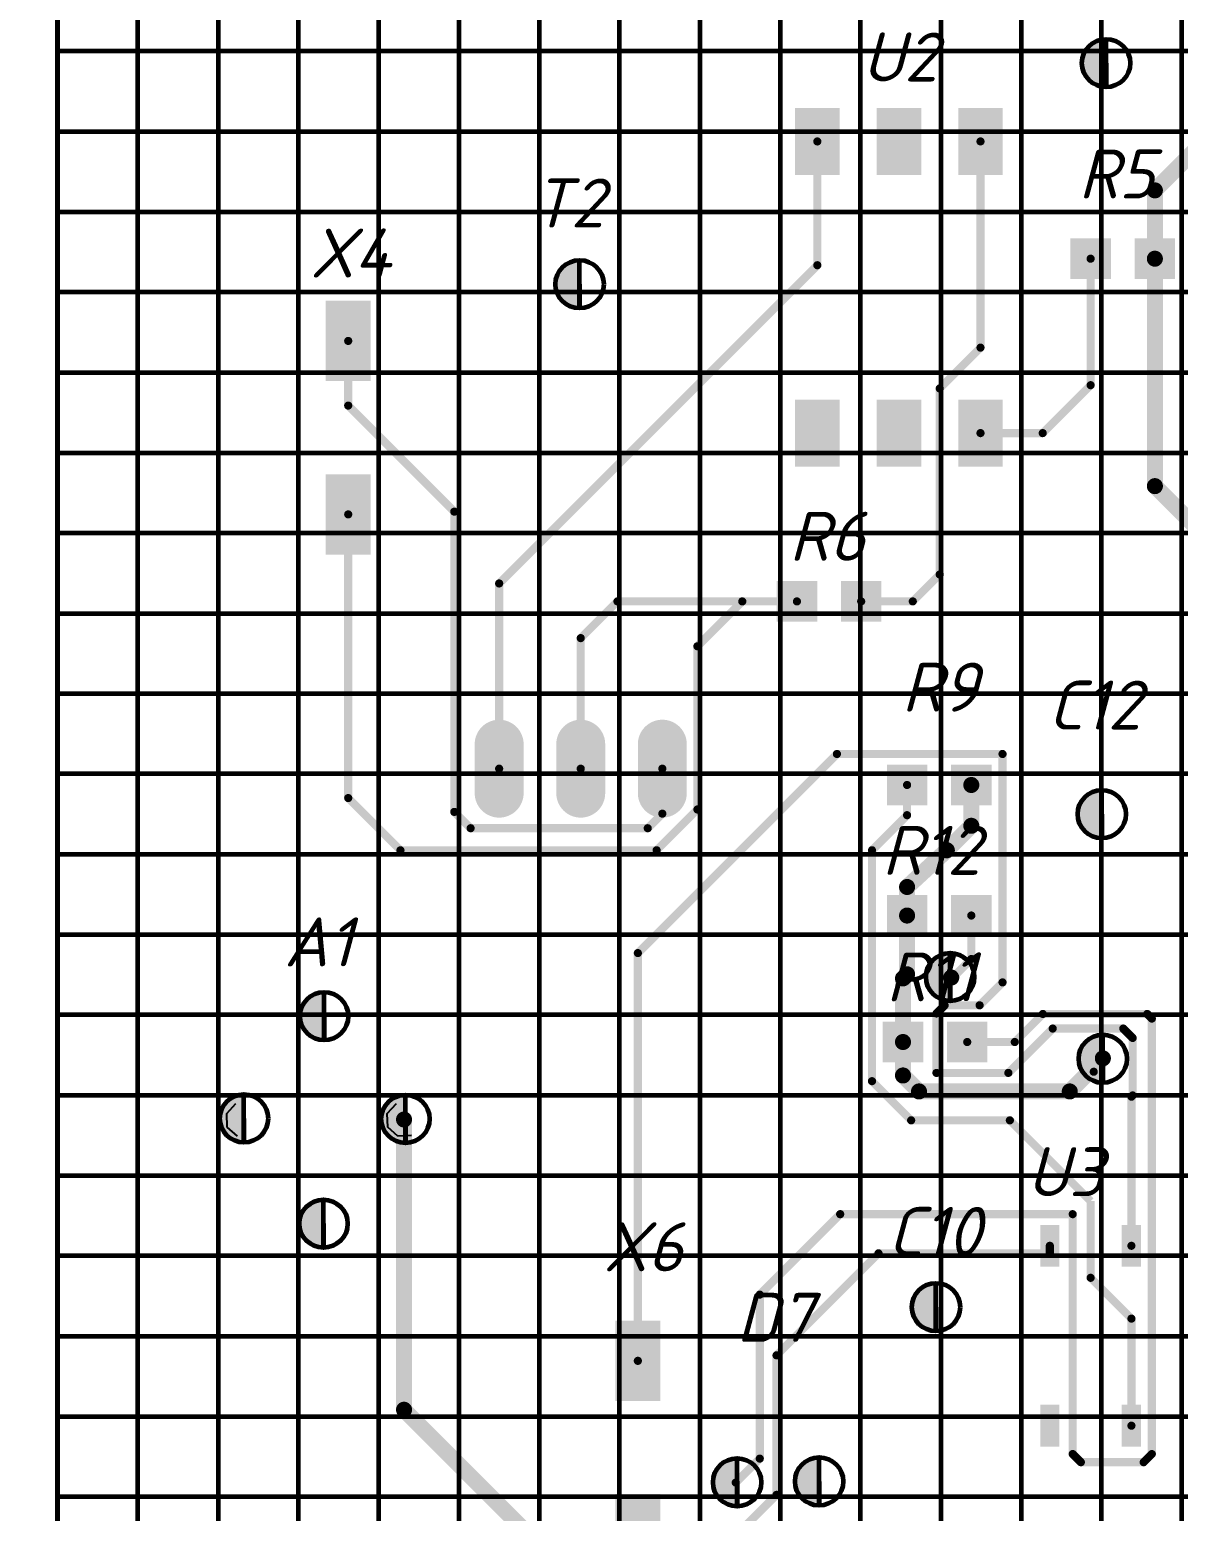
# Model space of a CAD drawing. Header units: millimetres. Extents: x 0 to 8800, y -367 to 2333.
# Drawn here: x 5731.8 to 5803.3, y 1647.3 to 1739.6 of the extents above; entities that cross this region are included whole.
import ezdxf

# ---------------------------------------------------------------- set-up
doc = ezdxf.new("R2010")
doc.units = ezdxf.units.MM
doc.header["$LTSCALE"] = 0.5
doc.layers.get('0').update_dxf_attribs({"lineweight": 60})
doc.layers.get('Defpoints').update_dxf_attribs({"color": 5})
for name, color, linetype in [('3-размеры', 6, 'Continuous'), ('TopLayer', 1, 'Continuous'), ('TopOverlay', 2, 'Continuous')]:
    doc.layers.add(name, color=color, linetype=linetype)
doc.layers.add('Слой1', color=7, linetype='Continuous', lineweight=60)
doc.styles.get("Standard").update_dxf_attribs({"font": 'isocpeui.ttf', "width": 0.9})
doc.dimstyles.new('ISO-25', dxfattribs={"dimtxt": 3.5, "dimasz": 3.5, "dimexe": 2, "dimexo": 0, "dimgap": 1, "dimtad": 1, "dimtoh": 1, "dimdec": 0, "dimtxsty": 'Standard', "dimcen": 2.5, "dimadec": 0, "dimazin": 0, "dimtfac": 1, "dimtdec": 0, "dimtmove": 0, "dimatfit": 3, "dimldrblk": 'DOTSMALL', "dimfxl": 1, "dimarcsym": 0})

# ---------------------------------------------------------------- blocks, each defined once
blk = doc.blocks.new('*D83')
at = {"layer": '3-размеры', "color": 0, "lineweight": -2, "transparency": 16777216}
for p, q in [((5733.511, 1793.23), (5715.268, 1793.23)), ((5717.268, 1789.73), (5717.268, 1491.73)), ((5733.511, 1488.23), (5715.268, 1488.23))]:
    blk.add_line(p, q, dxfattribs=at)
at = {"layer": '3-размеры', "color": 0, "transparency": 16777216}
for points in [[(5716.685, 1789.73), (5717.852, 1789.73), (5717.268, 1793.23)], [(5716.685, 1491.73), (5717.852, 1491.73), (5717.268, 1488.23)]]:
    blk.add_solid(points, dxfattribs=at)
at = {"layer": 'Defpoints', "color": 0, "transparency": 16777216}
for p in [(5733.511, 1793.23), (5717.268, 1488.23), (5733.511, 1488.23)]:
    blk.add_point(p, dxfattribs=at)
at = {"layer": '3-размеры', "color": 0, "transparency": 16777216, "insert": (5714.518, 1640.73), "char_height": 3.5, "attachment_point": 5, "rotation": 90}
blk.add_mtext('150h12', dxfattribs=at)
blk = doc.blocks.new('_DotSmall')
at = {"color": 0, "linetype": 'ByBlock', "const_width": 0.5}
blk.add_lwpolyline([(-0.0625, 0, 1), (0.0625, 0, 1)], format="xyb", close=True, dxfattribs=at)
blk = doc.blocks.new('*D78')
at = {"layer": '3-размеры', "color": 0, "lineweight": -2, "transparency": 16777216}
for p, q in [((5738.511, 1783.23), (5725.179, 1783.23)), ((5727.179, 1779.73), (5727.179, 1496.765)), ((5738.516, 1493.265), (5725.179, 1493.265))]:
    blk.add_line(p, q, dxfattribs=at)
at = {"layer": '3-размеры', "color": 0, "transparency": 16777216}
for points in [[(5726.596, 1779.73), (5727.762, 1779.73), (5727.179, 1783.23)], [(5726.596, 1496.765), (5727.762, 1496.765), (5727.179, 1493.265)]]:
    blk.add_solid(points, dxfattribs=at)
at = {"layer": 'Defpoints', "color": 0, "transparency": 16777216}
for p in [(5738.511, 1783.23), (5727.179, 1493.265), (5738.516, 1493.265)]:
    blk.add_point(p, dxfattribs=at)
at = {"layer": '3-размеры', "color": 0, "transparency": 16777216, "insert": (5724.429, 1638.248), "char_height": 3.5, "attachment_point": 5, "rotation": 90}
blk.add_mtext('145%%P0.2', dxfattribs=at)
blk = doc.blocks.new('*U73')
for p, q in [((5, 152.5), (5, -152.5)), ((-5, 147.5), (-5, -152.5)), ((0.005, -152.5), (0.005, 147.5))]:
    blk.add_line(p, q)
blk = doc.blocks.new('*U74')
at = {"color": 0, "linetype": 'ByBlock', "lineweight": -2, "transparency": 16777216}
for p in [(0, 0), (15, 0), (30, 0), (45, 0), (60, 0)]:
    blk.add_blockref('*U73', p, dxfattribs=at)
blk = doc.blocks.new('*U75')
for p, q in [((50, 5), (-50, 5)), ((-50, 0), (50, 0)), ((-50, -5), (50, -5))]:
    blk.add_line(p, q)
blk = doc.blocks.new('*U76')
at = {"color": 0, "linetype": 'ByBlock', "lineweight": -2, "transparency": 16777216}
for p in [(0, 240), (0, 225), (0, 210), (0, 195), (0, 180), (0, 165), (0, 150)]:
    blk.add_blockref('*U75', p, dxfattribs=at)

msp = doc.modelspace()

# ---------------------------------------------------------------- hatches: boundary and pattern name
h = msp.add_hatch(color=256)
h.dxf.hatch_style = 1
h.paths.add_polyline_path([(5798.807, 1738.987, 0.414214), (5797.307, 1737.487, 0.414214), (5798.807, 1735.987), (5798.807, 1737.487)])
h = msp.add_hatch(color=256)
h.dxf.hatch_style = 1
h.paths.add_polyline_path([(5766.025, 1725.223, 0.414214), (5764.525, 1723.723, 0.414214), (5766.025, 1722.223), (5766.025, 1723.723)])
h = msp.add_hatch(color=256)
h.dxf.hatch_style = 1
h.paths.add_polyline_path([(5798.541, 1692.229, 0.414214), (5797.041, 1690.729, 0.414214), (5798.541, 1689.229), (5798.541, 1690.729)])
h = msp.add_hatch(color=256)
h.dxf.hatch_style = 1
h.paths.add_polyline_path([(5789.095, 1682.09, 0.414214), (5787.595, 1680.59, 0.414214), (5789.095, 1679.09), (5789.095, 1680.59)])
h = msp.add_hatch(color=256)
h.dxf.hatch_style = 1
h.paths.add_polyline_path([(5750.116, 1679.65, 0.414214), (5748.616, 1678.15, 0.414214), (5750.116, 1676.65), (5750.116, 1678.15)])
h = msp.add_hatch(color=256)
h.dxf.hatch_style = 1
h.paths.add_polyline_path([(5798.601, 1677, 0.414214), (5797.101, 1675.5, 0.414214), (5798.601, 1674), (5798.601, 1675.5)])
h = msp.add_hatch(color=256)
h.dxf.hatch_style = 1
h.paths.add_polyline_path([(5745.127, 1673.285, 0.414214), (5743.627, 1671.785, 0.414214), (5745.127, 1670.285), (5745.127, 1671.785)])
h = msp.add_hatch(color=256)
h.dxf.hatch_style = 1
h.paths.add_polyline_path([(5755.179, 1673.253, 0.414214), (5753.679, 1671.753, 0.414214), (5755.179, 1670.253), (5755.179, 1671.753)])
h = msp.add_hatch(color=256)
h.dxf.hatch_style = 1
h.paths.add_polyline_path([(5750.077, 1666.733, 0.414214), (5748.577, 1665.233, 0.414214), (5750.077, 1663.733), (5750.077, 1665.233)])
h = msp.add_hatch(color=256)
h.dxf.hatch_style = 1
h.paths.add_polyline_path([(5788.217, 1661.536, 0.414214), (5786.717, 1660.036, 0.414214), (5788.217, 1658.536), (5788.217, 1660.036)])
h = msp.add_hatch(color=256)
h.dxf.hatch_style = 1
h.paths.add_polyline_path([(5775.833, 1650.629, 0.414214), (5774.333, 1649.129, 0.414214), (5775.833, 1647.629), (5775.833, 1649.129)])
h = msp.add_hatch(color=256)
h.dxf.hatch_style = 1
h.paths.add_polyline_path([(5780.94, 1650.685, 0.414214), (5779.44, 1649.185, 0.414214), (5780.94, 1647.685), (5780.94, 1649.185)])

# ---------------------------------------------------------------- linework, layer by layer
msp.add_line((5733.511, 1488.23), (5733.511, 1788.23))
at = {"layer": 'TopLayer'}
for p, q in [((5744.053, 1672.095), (5744.626, 1672.72)), ((5754.053, 1672.095), (5754.626, 1672.72)), ((5744.09, 1671.248), (5744.053, 1672.095)), ((5754.09, 1671.248), (5754.053, 1672.095)), ((5744.715, 1670.675), (5744.09, 1671.248)), ((5754.715, 1670.675), (5754.09, 1671.248)), ((5755.563, 1670.712), (5754.715, 1670.675))]:
    msp.add_line(p, q, dxfattribs=at)
for points, const_width in [([(5806.228, 1733.946), (5801.846, 1729.564)], 1), ([(5780.828, 1724.904), (5780.828, 1732.612)], 0.508), ([(5790.988, 1719.773), (5790.988, 1732.612)], 0.508), ([(5801.846, 1725.31), (5801.846, 1729.564)], 1), ([(5780.828, 1724.904), (5761.016, 1705.092)], 0.508), ([(5797.846, 1717.436), (5797.846, 1725.31)], 0.508), ([(5801.846, 1711.15), (5801.846, 1725.31)], 1), ([(5751.618, 1716.166), (5751.618, 1720.192)], 0.508), ([(5790.988, 1719.773), (5788.448, 1717.233)], 0.508), ([(5788.448, 1705.65), (5788.448, 1717.233)], 0.508), ([(5797.846, 1717.436), (5794.862, 1714.452)], 0.508), ([(5758.222, 1709.562), (5751.618, 1716.166)], 0.508), ([(5794.862, 1714.452), (5790.988, 1714.452)], 0.508), ([(5805.974, 1707.022), (5801.846, 1711.15)], 1), ([(5751.618, 1691.731), (5751.618, 1709.392)], 0.508), ([(5758.222, 1690.868), (5758.222, 1709.562)], 0.508), ([(5788.448, 1705.65), (5786.772, 1703.974)], 0.508), ([(5761.016, 1693.56), (5761.016, 1705.092)], 0.508), ([(5768.382, 1703.974), (5766.096, 1701.688)], 0.508), ([(5776.155, 1703.974), (5768.382, 1703.974)], 0.508), ([(5776.155, 1703.974), (5773.361, 1701.18)], 0.508), ([(5779.558, 1703.974), (5776.155, 1703.974)], 0.508), ([(5786.772, 1703.974), (5783.558, 1703.974)], 0.508), ([(5766.096, 1693.56), (5766.096, 1701.688)], 0.508), ([(5773.361, 1691.02), (5773.361, 1701.18)], 0.508), ([(5761.016, 1695.084), (5761.016, 1692.036)], 3.048), ([(5766.096, 1695.084), (5766.096, 1692.036)], 3.048), ([(5771.176, 1695.084), (5771.176, 1692.036)], 3.048), ([(5782.048, 1694.474), (5769.652, 1682.079)], 0.508), ([(5792.36, 1694.474), (5782.048, 1694.474)], 0.508), ([(5792.36, 1680.254), (5792.36, 1694.474)], 0.508), ([(5771.176, 1690.76), (5771.176, 1693.56)], 0.508), ([(5790.416, 1690.004), (5790.416, 1692.544)], 1), ([(5754.87, 1688.48), (5751.618, 1691.731)], 0.508), ([(5786.416, 1690.664), (5786.416, 1692.544)], 0.508), ([(5759.238, 1689.852), (5758.222, 1690.868)], 0.508), ([(5771.176, 1690.76), (5770.269, 1689.852)], 0.508), ([(5773.361, 1691.02), (5770.821, 1688.48)], 0.508), ([(5770.269, 1689.852), (5759.238, 1689.852)], 0.508), ([(5786.416, 1690.664), (5784.232, 1688.48)], 0.508), ([(5790.416, 1690.004), (5788.892, 1688.48)], 1), ([(5770.821, 1688.48), (5754.87, 1688.48)], 0.508), ([(5784.232, 1674.104), (5784.232, 1688.48)], 0.508), ([(5788.892, 1688.48), (5786.416, 1686.194)], 1), ([(5786.416, 1684.416), (5786.416, 1686.194)], 1), ([(5786.416, 1680.758), (5786.416, 1684.416)], 1), ([(5790.416, 1681.71), (5790.416, 1684.416)], 0.508), ([(5769.652, 1656.692), (5769.652, 1682.079)], 0.508), ([(5790.416, 1681.71), (5789.21, 1680.504)], 0.508), ([(5786.416, 1680.758), (5786.162, 1680.504)], 1), ([(5786.162, 1676.542), (5786.162, 1680.504)], 1), ([(5792.36, 1680.254), (5790.934, 1678.828)], 0.508), ([(5788.753, 1678.828), (5788.245, 1678.32)], 0.508), ([(5790.934, 1678.828), (5788.753, 1678.828)], 0.508), ([(5788.245, 1674.618), (5788.245, 1678.32)], 0.508), ([(5794.868, 1678.288), (5793.122, 1676.542)], 0.508), ([(5801.37, 1678.288), (5794.868, 1678.288)], 0.508), ([(5801.656, 1678.002), (5801.37, 1678.288)], 0.508), ([(5801.656, 1650.888), (5801.656, 1678.002)], 0.508), ([(5795.484, 1677.38), (5792.722, 1674.618)], 0.508), ([(5799.878, 1677.38), (5795.484, 1677.38)], 0.508), ([(5800.462, 1676.796), (5799.878, 1677.38)], 0.508), ([(5786.162, 1674.459), (5786.162, 1676.542)], 1), ([(5793.122, 1676.542), (5790.162, 1676.542)], 0.508), ([(5800.462, 1673.214), (5800.462, 1676.796)], 0.508), ([(5798.608, 1675.526), (5796.546, 1673.464)], 1), ([(5787.158, 1673.464), (5786.162, 1674.459)], 1), ([(5792.722, 1674.618), (5788.245, 1674.618)], 0.508), ([(5786.67, 1671.665), (5784.232, 1674.104)], 0.508), ([(5796.546, 1673.464), (5787.158, 1673.464)], 1), ([(5800.462, 1673.214), (5800.386, 1673.138)], 0.508), ([(5800.386, 1663.854), (5800.386, 1673.138)], 0.508), ([(5755.094, 1653.647), (5755.094, 1671.716)], 1), ([(5792.817, 1671.665), (5786.67, 1671.665)], 0.508), ([(5797.846, 1666.636), (5792.817, 1671.665)], 0.508), ([(5797.846, 1661.861), (5797.846, 1666.636)], 0.508), ([(5782.251, 1665.823), (5777.244, 1660.816)], 0.508), ([(5796.729, 1665.823), (5782.251, 1665.823)], 0.508), ([(5796.729, 1650.888), (5796.729, 1665.823)], 0.508), ([(5784.638, 1663.385), (5778.288, 1657.035)], 0.508), ([(5795.306, 1663.385), (5784.638, 1663.385)], 0.508), ([(5795.306, 1663.385), (5795.306, 1663.854)], 0.508), ([(5800.386, 1659.321), (5797.846, 1661.861)], 0.508), ([(5777.244, 1650.605), (5777.244, 1660.816)], 0.508), ([(5800.386, 1652.654), (5800.386, 1659.321)], 0.508), ([(5778.288, 1648.348), (5778.288, 1657.035)], 0.508), ([(5770.096, 1638.645), (5755.094, 1653.647)], 1), ([(5777.244, 1650.605), (5775.748, 1649.11)], 0.508), ([(5797.237, 1650.38), (5796.729, 1650.888)], 0.508), ([(5801.148, 1650.38), (5797.237, 1650.38)], 0.508), ([(5801.656, 1650.888), (5801.148, 1650.38)], 0.508), ([(5778.288, 1648.348), (5775.85, 1645.91)], 0.508)]:
    msp.add_lwpolyline(points, dxfattribs=dict(at, const_width=const_width))
for points, const_width in [([(5780.955, 1732.612, -1), (5780.701, 1732.612, -1)], 0.254), ([(5791.115, 1732.612, -1), (5790.861, 1732.612, -1)], 0.254), ([(5802.096, 1729.564, -1), (5801.596, 1729.564, -1)], 0.5), ([(5802.096, 1729.564, -1), (5801.596, 1729.564, -1)], 0.5), ([(5780.955, 1724.904, -1), (5780.701, 1724.904, -1)], 0.254), ([(5780.955, 1724.904, -1), (5780.701, 1724.904, -1)], 0.254), ([(5797.973, 1725.31, -1), (5797.719, 1725.31, -1)], 0.254), ([(5802.096, 1725.31, -1), (5801.596, 1725.31, -1)], 0.5), ([(5802.096, 1725.31, -1), (5801.596, 1725.31, -1)], 0.5), ([(5751.745, 1720.192, -1), (5751.491, 1720.192, -1)], 0.254), ([(5791.115, 1719.773, -1), (5790.861, 1719.773, -1)], 0.254), ([(5791.115, 1719.773, -1), (5790.861, 1719.773, -1)], 0.254), ([(5788.575, 1717.233, -1), (5788.321, 1717.233, -1)], 0.254), ([(5788.575, 1717.233, -1), (5788.321, 1717.233, -1)], 0.254), ([(5797.973, 1717.436, -1), (5797.719, 1717.436, -1)], 0.254), ([(5797.973, 1717.436, -1), (5797.719, 1717.436, -1)], 0.254), ([(5751.745, 1716.166, -1), (5751.491, 1716.166, -1)], 0.254), ([(5751.745, 1716.166, -1), (5751.491, 1716.166, -1)], 0.254), ([(5791.115, 1714.452, -1), (5790.861, 1714.452, -1)], 0.254), ([(5794.989, 1714.452, -1), (5794.735, 1714.452, -1)], 0.254), ([(5794.989, 1714.452, -1), (5794.735, 1714.452, -1)], 0.254), ([(5802.096, 1711.15, -1), (5801.596, 1711.15, -1)], 0.5), ([(5802.096, 1711.15, -1), (5801.596, 1711.15, -1)], 0.5), ([(5751.745, 1709.392, -1), (5751.491, 1709.392, -1)], 0.254), ([(5758.349, 1709.562, -1), (5758.095, 1709.562, -1)], 0.254), ([(5758.349, 1709.562, -1), (5758.095, 1709.562, -1)], 0.254), ([(5788.575, 1705.65, -1), (5788.321, 1705.65, -1)], 0.254), ([(5788.575, 1705.65, -1), (5788.321, 1705.65, -1)], 0.254), ([(5761.143, 1705.092, -1), (5760.889, 1705.092, -1)], 0.254), ([(5761.143, 1705.092, -1), (5760.889, 1705.092, -1)], 0.254), ([(5768.509, 1703.974, -1), (5768.255, 1703.974, -1)], 0.254), ([(5768.509, 1703.974, -1), (5768.255, 1703.974, -1)], 0.254), ([(5776.282, 1703.974, -1), (5776.028, 1703.974, -1)], 0.254), ([(5776.282, 1703.974, -1), (5776.028, 1703.974, -1)], 0.254), ([(5776.282, 1703.974, -1), (5776.028, 1703.974, -1)], 0.254), ([(5779.685, 1703.974, -1), (5779.431, 1703.974, -1)], 0.254), ([(5783.685, 1703.974, -1), (5783.431, 1703.974, -1)], 0.254), ([(5786.899, 1703.974, -1), (5786.645, 1703.974, -1)], 0.254), ([(5786.899, 1703.974, -1), (5786.645, 1703.974, -1)], 0.254), ([(5766.223, 1701.688, -1), (5765.969, 1701.688, -1)], 0.254), ([(5766.223, 1701.688, -1), (5765.969, 1701.688, -1)], 0.254), ([(5773.488, 1701.18, -1), (5773.234, 1701.18, -1)], 0.254), ([(5773.488, 1701.18, -1), (5773.234, 1701.18, -1)], 0.254), ([(5761.778, 1695.084, -1), (5760.254, 1695.084, -1)], 1.524), ([(5766.858, 1695.084, -1), (5765.334, 1695.084, -1)], 1.524), ([(5771.938, 1695.084, -1), (5770.414, 1695.084, -1)], 1.524), ([(5782.175, 1694.474, -1), (5781.921, 1694.474, -1)], 0.254), ([(5782.175, 1694.474, -1), (5781.921, 1694.474, -1)], 0.254), ([(5792.487, 1694.474, -1), (5792.233, 1694.474, -1)], 0.254), ([(5792.487, 1694.474, -1), (5792.233, 1694.474, -1)], 0.254), ([(5761.143, 1693.56, -1), (5760.889, 1693.56, -1)], 0.254), ([(5766.223, 1693.56, -1), (5765.969, 1693.56, -1)], 0.254), ([(5771.303, 1693.56, -1), (5771.049, 1693.56, -1)], 0.254), ([(5761.778, 1692.036, -1), (5760.254, 1692.036, -1)], 1.524), ([(5766.858, 1692.036, -1), (5765.334, 1692.036, -1)], 1.524), ([(5771.938, 1692.036, -1), (5770.414, 1692.036, -1)], 1.524), ([(5790.666, 1692.544, -1), (5790.166, 1692.544, -1)], 0.5), ([(5751.745, 1691.731, -1), (5751.491, 1691.731, -1)], 0.254), ([(5751.745, 1691.731, -1), (5751.491, 1691.731, -1)], 0.254), ([(5786.543, 1692.544, -1), (5786.289, 1692.544, -1)], 0.254), ([(5758.349, 1690.868, -1), (5758.095, 1690.868, -1)], 0.254), ([(5758.349, 1690.868, -1), (5758.095, 1690.868, -1)], 0.254), ([(5771.303, 1690.76, -1), (5771.049, 1690.76, -1)], 0.254), ([(5771.303, 1690.76, -1), (5771.049, 1690.76, -1)], 0.254), ([(5773.488, 1691.02, -1), (5773.234, 1691.02, -1)], 0.254), ([(5773.488, 1691.02, -1), (5773.234, 1691.02, -1)], 0.254), ([(5759.365, 1689.852, -1), (5759.111, 1689.852, -1)], 0.254), ([(5759.365, 1689.852, -1), (5759.111, 1689.852, -1)], 0.254), ([(5770.396, 1689.852, -1), (5770.142, 1689.852, -1)], 0.254), ([(5770.396, 1689.852, -1), (5770.142, 1689.852, -1)], 0.254), ([(5786.543, 1690.664, -1), (5786.289, 1690.664, -1)], 0.254), ([(5786.543, 1690.664, -1), (5786.289, 1690.664, -1)], 0.254), ([(5790.666, 1690.004, -1), (5790.166, 1690.004, -1)], 0.5), ([(5790.666, 1690.004, -1), (5790.166, 1690.004, -1)], 0.5), ([(5754.997, 1688.48, -1), (5754.743, 1688.48, -1)], 0.254), ([(5754.997, 1688.48, -1), (5754.743, 1688.48, -1)], 0.254), ([(5770.948, 1688.48, -1), (5770.694, 1688.48, -1)], 0.254), ([(5770.948, 1688.48, -1), (5770.694, 1688.48, -1)], 0.254), ([(5784.359, 1688.48, -1), (5784.105, 1688.48, -1)], 0.254), ([(5784.359, 1688.48, -1), (5784.105, 1688.48, -1)], 0.254), ([(5789.142, 1688.48, -1), (5788.642, 1688.48, -1)], 0.5), ([(5789.142, 1688.48, -1), (5788.642, 1688.48, -1)], 0.5), ([(5786.666, 1686.194, -1), (5786.166, 1686.194, -1)], 0.5), ([(5786.666, 1686.194, -1), (5786.166, 1686.194, -1)], 0.5), ([(5786.666, 1684.416, -1), (5786.166, 1684.416, -1)], 0.5), ([(5786.666, 1684.416, -1), (5786.166, 1684.416, -1)], 0.5), ([(5790.543, 1684.416, -1), (5790.289, 1684.416, -1)], 0.254), ([(5769.779, 1682.079, -1), (5769.525, 1682.079, -1)], 0.254), ([(5769.779, 1682.079, -1), (5769.525, 1682.079, -1)], 0.254), ([(5790.543, 1681.71, -1), (5790.289, 1681.71, -1)], 0.254), ([(5790.543, 1681.71, -1), (5790.289, 1681.71, -1)], 0.254), ([(5786.412, 1680.504, -1), (5785.912, 1680.504, -1)], 0.5), ([(5786.412, 1680.504, -1), (5785.912, 1680.504, -1)], 0.5), ([(5786.666, 1680.758, -1), (5786.166, 1680.758, -1)], 0.5), ([(5786.666, 1680.758, -1), (5786.166, 1680.758, -1)], 0.5), ([(5789.415, 1680.555, -1), (5788.915, 1680.555, -1)], 0.5), ([(5789.415, 1680.555, -1), (5788.915, 1680.555, -1)], 0.5), ([(5789.337, 1680.504, -1), (5789.083, 1680.504, -1)], 0.254), ([(5792.487, 1680.254, -1), (5792.233, 1680.254, -1)], 0.254), ([(5792.487, 1680.254, -1), (5792.233, 1680.254, -1)], 0.254), ([(5788.88, 1678.828, -1), (5788.626, 1678.828, -1)], 0.254), ([(5788.88, 1678.828, -1), (5788.626, 1678.828, -1)], 0.254), ([(5791.061, 1678.828, -1), (5790.807, 1678.828, -1)], 0.254), ([(5791.061, 1678.828, -1), (5790.807, 1678.828, -1)], 0.254), ([(5788.372, 1678.32, -1), (5788.118, 1678.32, -1)], 0.254), ([(5788.372, 1678.32, -1), (5788.118, 1678.32, -1)], 0.254), ([(5794.995, 1678.288, -1), (5794.741, 1678.288, -1)], 0.254), ([(5794.995, 1678.288, -1), (5794.741, 1678.288, -1)], 0.254), ([(5801.497, 1678.288, -1), (5801.243, 1678.288, -1)], 0.254), ([(5801.497, 1678.288, -1), (5801.243, 1678.288, -1)], 0.254), ([(5801.783, 1678.002, -1), (5801.529, 1678.002, -1)], 0.254), ([(5801.783, 1678.002, -1), (5801.529, 1678.002, -1)], 0.254), ([(5795.611, 1677.38, -1), (5795.357, 1677.38, -1)], 0.254), ([(5795.611, 1677.38, -1), (5795.357, 1677.38, -1)], 0.254), ([(5800.005, 1677.38, -1), (5799.751, 1677.38, -1)], 0.254), ([(5800.005, 1677.38, -1), (5799.751, 1677.38, -1)], 0.254), ([(5786.412, 1676.542, -1), (5785.912, 1676.542, -1)], 0.5), ([(5786.412, 1676.542, -1), (5785.912, 1676.542, -1)], 0.5), ([(5790.289, 1676.542, -1), (5790.035, 1676.542, -1)], 0.254), ([(5793.249, 1676.542, -1), (5792.995, 1676.542, -1)], 0.254), ([(5793.249, 1676.542, -1), (5792.995, 1676.542, -1)], 0.254), ([(5800.589, 1676.796, -1), (5800.335, 1676.796, -1)], 0.254), ([(5800.589, 1676.796, -1), (5800.335, 1676.796, -1)], 0.254), ([(5798.858, 1675.526, -1), (5798.358, 1675.526, -1)], 0.5), ([(5786.412, 1674.459, -1), (5785.912, 1674.459, -1)], 0.5), ([(5786.412, 1674.459, -1), (5785.912, 1674.459, -1)], 0.5), ([(5788.372, 1674.618, -1), (5788.118, 1674.618, -1)], 0.254), ([(5788.372, 1674.618, -1), (5788.118, 1674.618, -1)], 0.254), ([(5792.849, 1674.618, -1), (5792.595, 1674.618, -1)], 0.254), ([(5792.849, 1674.618, -1), (5792.595, 1674.618, -1)], 0.254), ([(5798.166, 1674.69, -1), (5797.912, 1674.69, -1)], 0.254), ([(5798.166, 1674.69, -1), (5797.912, 1674.69, -1)], 0.254), ([(5784.359, 1674.104, -1), (5784.105, 1674.104, -1)], 0.254), ([(5784.359, 1674.104, -1), (5784.105, 1674.104, -1)], 0.254), ([(5787.408, 1673.464, -1), (5786.908, 1673.464, -1)], 0.5), ([(5787.408, 1673.464, -1), (5786.908, 1673.464, -1)], 0.5), ([(5796.796, 1673.464, -1), (5796.296, 1673.464, -1)], 0.5), ([(5796.796, 1673.464, -1), (5796.296, 1673.464, -1)], 0.5), ([(5800.589, 1673.214, -1), (5800.335, 1673.214, -1)], 0.254), ([(5800.589, 1673.214, -1), (5800.335, 1673.214, -1)], 0.254), ([(5800.513, 1673.138, -1), (5800.259, 1673.138, -1)], 0.254), ([(5800.513, 1673.138, -1), (5800.259, 1673.138, -1)], 0.254), ([(5755.344, 1671.716, -1), (5754.844, 1671.716, -1)], 0.5), ([(5786.797, 1671.665, -1), (5786.543, 1671.665, -1)], 0.254), ([(5786.797, 1671.665, -1), (5786.543, 1671.665, -1)], 0.254), ([(5792.944, 1671.665, -1), (5792.69, 1671.665, -1)], 0.254), ([(5792.944, 1671.665, -1), (5792.69, 1671.665, -1)], 0.254), ([(5782.378, 1665.823, -1), (5782.124, 1665.823, -1)], 0.254), ([(5782.378, 1665.823, -1), (5782.124, 1665.823, -1)], 0.254), ([(5796.856, 1665.823, -1), (5796.602, 1665.823, -1)], 0.254), ([(5796.856, 1665.823, -1), (5796.602, 1665.823, -1)], 0.254), ([(5784.765, 1663.385, -1), (5784.511, 1663.385, -1)], 0.254), ([(5784.765, 1663.385, -1), (5784.511, 1663.385, -1)], 0.254), ([(5795.433, 1663.854, -1), (5795.179, 1663.854, -1)], 0.254), ([(5795.433, 1663.385, -1), (5795.179, 1663.385, -1)], 0.254), ([(5795.433, 1663.385, -1), (5795.179, 1663.385, -1)], 0.254), ([(5800.513, 1663.854, -1), (5800.259, 1663.854, -1)], 0.254), ([(5797.973, 1661.861, -1), (5797.719, 1661.861, -1)], 0.254), ([(5797.973, 1661.861, -1), (5797.719, 1661.861, -1)], 0.254), ([(5777.371, 1660.816, -1), (5777.117, 1660.816, -1)], 0.254), ([(5777.371, 1660.816, -1), (5777.117, 1660.816, -1)], 0.254), ([(5800.513, 1659.321, -1), (5800.259, 1659.321, -1)], 0.254), ([(5800.513, 1659.321, -1), (5800.259, 1659.321, -1)], 0.254), ([(5769.779, 1656.692, -1), (5769.525, 1656.692, -1)], 0.254), ([(5778.415, 1657.035, -1), (5778.161, 1657.035, -1)], 0.254), ([(5778.415, 1657.035, -1), (5778.161, 1657.035, -1)], 0.254), ([(5755.344, 1653.647, -1), (5754.844, 1653.647, -1)], 0.5), ([(5755.344, 1653.647, -1), (5754.844, 1653.647, -1)], 0.5), ([(5800.513, 1652.654, -1), (5800.259, 1652.654, -1)], 0.254), ([(5777.371, 1650.605, -1), (5777.117, 1650.605, -1)], 0.254), ([(5777.371, 1650.605, -1), (5777.117, 1650.605, -1)], 0.254), ([(5796.856, 1650.888, -1), (5796.602, 1650.888, -1)], 0.254), ([(5796.856, 1650.888, -1), (5796.602, 1650.888, -1)], 0.254), ([(5797.364, 1650.38, -1), (5797.11, 1650.38, -1)], 0.254), ([(5797.364, 1650.38, -1), (5797.11, 1650.38, -1)], 0.254), ([(5801.275, 1650.38, -1), (5801.021, 1650.38, -1)], 0.254), ([(5801.275, 1650.38, -1), (5801.021, 1650.38, -1)], 0.254), ([(5801.783, 1650.888, -1), (5801.529, 1650.888, -1)], 0.254), ([(5801.783, 1650.888, -1), (5801.529, 1650.888, -1)], 0.254), ([(5775.875, 1649.11, -1), (5775.621, 1649.11, -1)], 0.254), ([(5778.415, 1648.348, -1), (5778.161, 1648.348, -1)], 0.254), ([(5778.415, 1648.348, -1), (5778.161, 1648.348, -1)], 0.254)]:
    msp.add_lwpolyline(points, format="xyb", close=True, dxfattribs=dict(at, const_width=const_width))
for points in [[(5779.438, 1730.522), (5779.438, 1734.702), (5782.218, 1730.522), (5782.218, 1734.702)], [(5784.518, 1730.522), (5784.518, 1734.702), (5787.298, 1730.522), (5787.298, 1734.702)], [(5789.598, 1730.522), (5789.598, 1734.702), (5792.378, 1730.522), (5792.378, 1734.702)], [(5799.106, 1724.04), (5796.586, 1724.04), (5799.106, 1726.58), (5796.586, 1726.58)], [(5803.106, 1724.04), (5800.586, 1724.04), (5803.106, 1726.58), (5800.586, 1726.58)], [(5750.218, 1717.692), (5750.218, 1722.692), (5753.018, 1717.692), (5753.018, 1722.692)], [(5779.438, 1712.362), (5779.438, 1716.542), (5782.218, 1712.362), (5782.218, 1716.542)], [(5784.518, 1712.362), (5784.518, 1716.542), (5787.298, 1712.362), (5787.298, 1716.542)], [(5789.598, 1712.362), (5789.598, 1716.542), (5792.378, 1712.362), (5792.378, 1716.542)], [(5750.218, 1706.892), (5750.218, 1711.892), (5753.018, 1706.892), (5753.018, 1711.892)], [(5780.818, 1702.704), (5778.298, 1702.704), (5780.818, 1705.244), (5778.298, 1705.244)], [(5784.818, 1702.704), (5782.298, 1702.704), (5784.818, 1705.244), (5782.298, 1705.244)], [(5787.676, 1691.274), (5785.156, 1691.274), (5787.676, 1693.814), (5785.156, 1693.814)], [(5791.676, 1691.274), (5789.156, 1691.274), (5791.676, 1693.814), (5789.156, 1693.814)], [(5787.676, 1683.146), (5785.156, 1683.146), (5787.676, 1685.686), (5785.156, 1685.686)], [(5791.676, 1683.146), (5789.156, 1683.146), (5791.676, 1685.686), (5789.156, 1685.686)], [(5787.422, 1675.272), (5784.902, 1675.272), (5787.422, 1677.812), (5784.902, 1677.812)], [(5791.422, 1675.272), (5788.902, 1675.272), (5791.422, 1677.812), (5788.902, 1677.812)], [(5795.906, 1665.154), (5795.906, 1662.554), (5794.706, 1665.154), (5794.706, 1662.554)], [(5800.986, 1665.154), (5800.986, 1662.554), (5799.786, 1665.154), (5799.786, 1662.554)], [(5768.252, 1654.192), (5768.252, 1659.192), (5771.052, 1654.192), (5771.052, 1659.192)], [(5794.706, 1651.354), (5794.706, 1653.954), (5795.906, 1651.354), (5795.906, 1653.954)], [(5799.786, 1651.354), (5799.786, 1653.954), (5800.986, 1651.354), (5800.986, 1653.954)], [(5768.252, 1643.392), (5768.252, 1648.392), (5771.052, 1643.392), (5771.052, 1648.392)]]:
    msp.add_solid(points, dxfattribs=at)
at = {"layer": 'Слой1'}
for p, q in [((5798.807, 1735.987), (5798.807, 1738.987)), ((5798.807, 1737.487), (5798.807, 1735.987)), ((5766.025, 1722.223), (5766.025, 1725.223)), ((5766.025, 1723.723), (5766.025, 1722.223)), ((5798.541, 1689.229), (5798.541, 1692.229)), ((5798.541, 1690.729), (5798.541, 1689.229)), ((5789.095, 1679.09), (5789.095, 1682.09)), ((5789.095, 1680.59), (5789.095, 1679.09)), ((5750.116, 1676.65), (5750.116, 1679.65)), ((5750.116, 1678.15), (5750.116, 1676.65)), ((5798.601, 1674), (5798.601, 1677)), ((5798.601, 1675.5), (5798.601, 1674)), ((5745.127, 1670.285), (5745.127, 1673.285)), ((5755.179, 1670.253), (5755.179, 1673.253)), ((5745.127, 1671.785), (5745.127, 1670.285)), ((5755.179, 1671.753), (5755.179, 1670.253)), ((5750.077, 1663.733), (5750.077, 1666.733)), ((5750.077, 1665.233), (5750.077, 1663.733)), ((5788.217, 1658.536), (5788.217, 1661.536)), ((5788.217, 1660.036), (5788.217, 1658.536)), ((5775.833, 1647.629), (5775.833, 1650.629)), ((5780.94, 1647.685), (5780.94, 1650.685)), ((5775.833, 1649.129), (5775.833, 1647.629)), ((5780.94, 1649.185), (5780.94, 1647.685))]:
    msp.add_line(p, q, dxfattribs=at)
for centre in [(5798.807, 1737.487), (5766.025, 1723.723), (5798.541, 1690.729), (5789.095, 1680.59), (5750.116, 1678.15), (5798.601, 1675.5), (5745.127, 1671.785), (5755.179, 1671.753), (5750.077, 1665.233), (5788.217, 1660.036), (5775.833, 1649.129), (5780.94, 1649.185)]:
    msp.add_circle(centre, 1.5, dxfattribs=at)

# ---------------------------------------------------------------- block references
for name, p in [('*U74', (5738.511, 1640.73)), ('*U76', (5783.511, 1493.23))]:
    msp.add_blockref(name, p)

# ---------------------------------------------------------------- texts
at = {"layer": 'TopOverlay'}
for s, p in [('U2', (5783.599, 1736.341)), ('R5', (5797.077, 1729.066)), ('T2', (5763.069, 1727.254)), ('X4', (5749.226, 1724.138)), ('R6', (5779.061, 1706.508)), ('R9', (5786.072, 1697.115)), ('C12', (5795.185, 1695.994)), ('R12', (5784.848, 1686.95)), ('A1', (5747.618, 1681.251)), ('R11', (5785.102, 1679.076)), ('U3', (5793.86, 1666.937)), ('C10', (5785.204, 1663.223)), ('X6', (5767.49, 1662.267)), ('D7', (5775.787, 1657.878))]:
    msp.add_text(s, height=3.048, dxfattribs=at).set_placement(p)

# ---------------------------------------------------------------- dimensions: what is measured, and where the dimension line sits
at = {"layer": '3-размеры'}
for base, p1, p2, text, picture, middle in [((5717.268, 1488.23), (5733.511, 1793.23), (5733.511, 1488.23), '150h12', '*D83', (5714.518, 1640.73)), ((5727.179, 1493.265), (5738.511, 1783.23), (5738.516, 1493.265), '145%%P0.2', '*D78', (5724.429, 1638.248))]:
    dim = msp.add_linear_dim(base=base, p1=p1, p2=p2, angle=90, text=text, dimstyle='ISO-25', dxfattribs=at)
    dim.commit()
    dim.dimension.update_dxf_attribs({"geometry": picture, "text_midpoint": middle})

doc.saveas('drawing.dxf')
